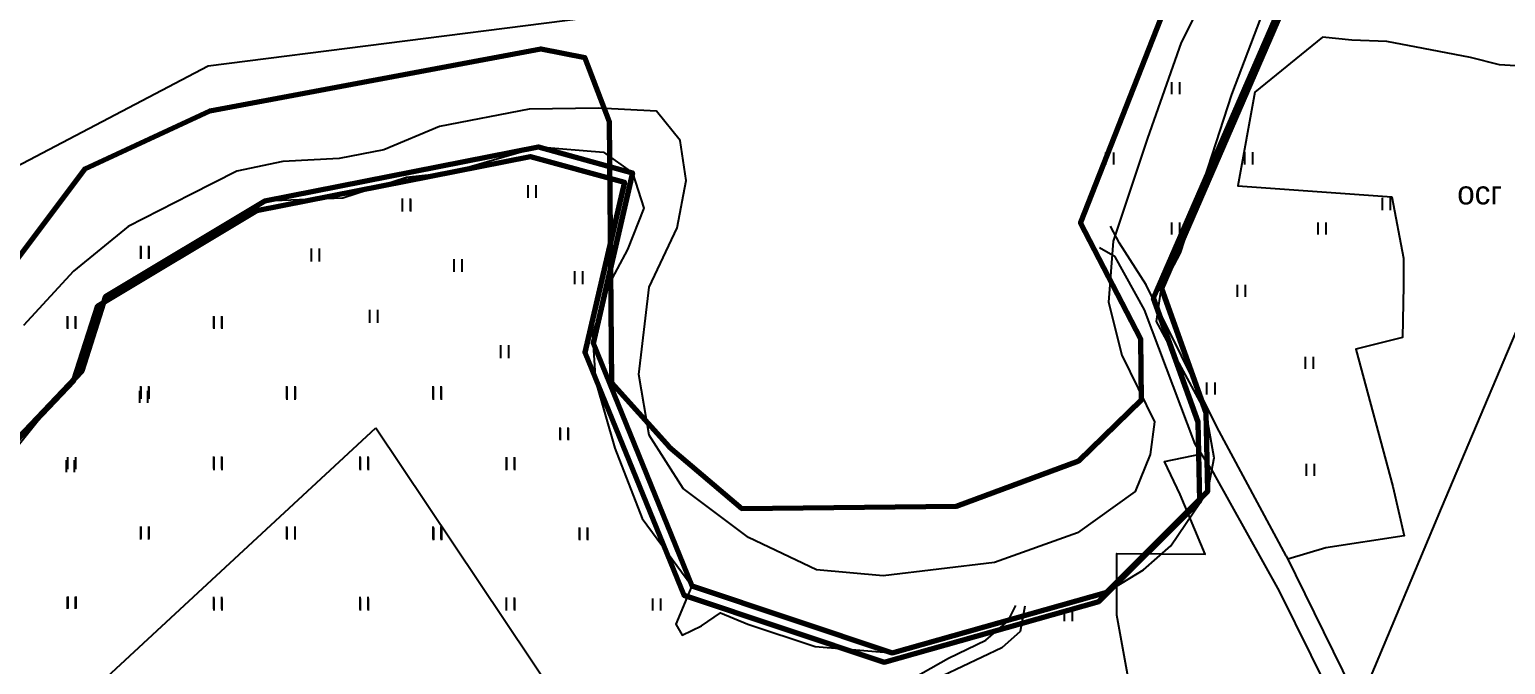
# Model space of a CAD drawing. Header units: millimetres. Extents: x 1379499 to 1411715, y 5652947 to 5671991.
# Drawn here: x 1403569 to 1404009.4, y 5660324.7 to 5660514.3 of the extents above; entities that cross this region are included whole.
import ezdxf

# ---------------------------------------------------------------- set-up
doc = ezdxf.new("R2010")
doc.units = ezdxf.units.MM
doc.layers.add('_5Інше', color=252, linetype='Continuous', lineweight=25)
for name, color, linetype in [('вулиці', 7, 'Continuous'), ('межа по генплану', 7, 'Continuous'), ('на область', 5, 'Continuous')]:
    doc.layers.add(name, color=color, linetype=linetype)
picture_1 = doc.add_image_def('image1.bmp', size_in_pixel=(3370, 2384))

# ---------------------------------------------------------------- blocks, each defined once
blk = doc.blocks.new('Турія')
at = {"layer": '_5Інше', "color": 5}
for points in [[(47422.7, 27342.38), (47433.62, 27356.14), (47444.06, 27367.53), (47451.18, 27389.83), (47459.73, 27395.52), (47481.09, 27406.91), (47498.65, 27418.29), (47521.91, 27419.24), (47540.9, 27425.41), (47553.71, 27426.83), (47580.29, 27434.43), (47599.69, 27432.92), (47608.3, 27426.7), (47611.65, 27416.19), (47606.86, 27403.76), (47600.65, 27392.29), (47596.34, 27378.43), (47597.3, 27364.57), (47603.04, 27344.5), (47611.17, 27323.47), (47625.99, 27303.4), (47621.21, 27291.92), (47623.12, 27288.58), (47628.86, 27291.45), (47634.6, 27295.27), (47642.73, 27291.92), (47662.81, 27285.23), (47685.76, 27283.32), (47707.76, 27289.06), (47731.19, 27296.23), (47749.84, 27301.48), (47760.83, 27308.17), (47768.96, 27315.34), (47779.96, 27331.59), (47781.87, 27341.63), (47779.48, 27355.01), (47764.66, 27382.26), (47766.09, 27391.81), (47771.83, 27402.81), (47787.13, 27450.12), (47797.65, 27477.84)], [(47783.01, 27487.56), (47772.03, 27465.62), (47761.93, 27437.09), (47751.7, 27406.25), (47750.37, 27388.12), (47754.35, 27372.21), (47764.08, 27352.32), (47762.76, 27342.59), (47758.33, 27331.54), (47741.08, 27319.16), (47716.32, 27310.32), (47683.14, 27306.34), (47663.24, 27308.11), (47642.9, 27317.83), (47623.44, 27332.42), (47613.26, 27348.34), (47610.17, 27366.46), (47613.26, 27392.55), (47621.67, 27410.23), (47624.32, 27424.37), (47622.55, 27436.31), (47615.47, 27445.15), (47598.23, 27446.04), (47577.44, 27445.67), (47550.71, 27440.58), (47534.16, 27433.58), (47520.8, 27431.03), (47503.93, 27430.08), (47490.24, 27427.22), (47476.56, 27420.22), (47457.78, 27410.68), (47441.55, 27397.32), (47426.6, 27381.1)]]:
    blk.add_lwpolyline(points, dxfattribs=at)
blk = doc.blocks.new('ТуріяПрибер')
at = {"layer": '_5Інше', "color": 160}
for points in [[(47740, 27508), (47474, 27474), (47179, 27319), (46966, 26847), (47023, 26821), (47000, 26754), (46939, 26743), (46974, 26633), (46879, 26481), (46913, 26470), (46880, 26373), (46921, 26348)], [(46768, 24208), (46922, 24778), (46918, 24781), (46924, 24984), (46963, 24986), (46960, 25058), (46917, 25059), (46916, 25122), (47042, 25306), (47065, 25943), (47093, 25540), (47164, 25902), (47092, 25992), (47088, 26106), (46993, 26442), (47127, 26627), (47198, 27064), (47524, 27366), (47631, 27206), (47810, 27266), (47842, 27342), (47995, 27705)]]:
    blk.add_lwpolyline(points, dxfattribs=at)

msp = doc.modelspace()

# ---------------------------------------------------------------- linework, layer by layer
at = {"layer": 'вулиці', "color": 7}
for p, q in [((1403909.85, 5660495.01), (1403909.85, 5660498.61)), ((1403912.25, 5660495.01), (1403912.25, 5660498.61)), ((1403890.16, 5660474), (1403890.16, 5660477.6)), ((1403892.56, 5660474), (1403892.56, 5660477.6)), ((1403931.67, 5660474.05), (1403931.67, 5660477.65)), ((1403934.07, 5660474.05), (1403934.07, 5660477.65)), ((1403972.71, 5660460.41), (1403972.71, 5660464.01)), ((1403975.11, 5660460.41), (1403975.11, 5660464.01)), ((1403909.88, 5660453.08), (1403909.88, 5660456.68)), ((1403912.28, 5660453.08), (1403912.28, 5660456.68)), ((1403953.52, 5660453.08), (1403953.52, 5660456.68)), ((1403953.52, 5660453.08), (1403953.52, 5660456.68)), ((1403955.92, 5660453.08), (1403955.92, 5660456.68)), ((1403955.92, 5660453.08), (1403955.92, 5660456.68)), ((1403929.49, 5660434.45), (1403929.49, 5660438.05)), ((1403929.49, 5660434.45), (1403929.49, 5660438.05)), ((1403931.89, 5660434.45), (1403931.89, 5660438.05)), ((1403931.89, 5660434.45), (1403931.89, 5660438.05)), ((1403949.73, 5660412.95), (1403949.73, 5660416.55)), ((1403949.73, 5660412.95), (1403949.73, 5660416.55)), ((1403952.13, 5660412.95), (1403952.13, 5660416.55)), ((1403952.13, 5660412.95), (1403952.13, 5660416.55)), ((1403920.35, 5660405.29), (1403920.35, 5660408.89)), ((1403920.35, 5660405.29), (1403920.35, 5660408.89)), ((1403922.75, 5660405.29), (1403922.75, 5660408.89)), ((1403922.75, 5660405.29), (1403922.75, 5660408.89)), ((1403950.01, 5660380.99), (1403950.01, 5660384.59)), ((1403950.01, 5660380.99), (1403950.01, 5660384.59)), ((1403952.41, 5660380.99), (1403952.41, 5660384.59)), ((1403952.41, 5660380.99), (1403952.41, 5660384.59))]:
    msp.add_line(p, q, dxfattribs=at)
at = {"layer": 'вулиці', "color": 7, "lineweight": -2}
for p, q in [((1403717.79, 5660464.25), (1403717.79, 5660467.85)), ((1403717.84, 5660464.01), (1403717.84, 5660467.61)), ((1403720.19, 5660464.25), (1403720.19, 5660467.85)), ((1403720.24, 5660464.01), (1403720.24, 5660467.61)), ((1403680.31, 5660460.22), (1403680.31, 5660463.82)), ((1403680.35, 5660459.98), (1403680.35, 5660463.58)), ((1403682.71, 5660460.22), (1403682.71, 5660463.82)), ((1403682.75, 5660459.98), (1403682.75, 5660463.58)), ((1403602.2, 5660446.08), (1403602.2, 5660449.68)), ((1403602.25, 5660445.84), (1403602.25, 5660449.44)), ((1403602.25, 5660445.84), (1403602.25, 5660449.44)), ((1403602.3, 5660445.96), (1403602.3, 5660449.56)), ((1403604.6, 5660446.08), (1403604.6, 5660449.68)), ((1403604.65, 5660445.84), (1403604.65, 5660449.44)), ((1403604.65, 5660445.84), (1403604.65, 5660449.44)), ((1403604.7, 5660445.96), (1403604.7, 5660449.56)), ((1403653.11, 5660445.33), (1403653.11, 5660448.93)), ((1403653.16, 5660445.09), (1403653.16, 5660448.69)), ((1403655.51, 5660445.33), (1403655.51, 5660448.93)), ((1403655.56, 5660445.09), (1403655.56, 5660448.69)), ((1403695.7, 5660442.18), (1403695.7, 5660445.78)), ((1403695.75, 5660441.94), (1403695.75, 5660445.54)), ((1403698.1, 5660442.18), (1403698.1, 5660445.78)), ((1403698.15, 5660441.94), (1403698.15, 5660445.54)), ((1403731.71, 5660438.52), (1403731.71, 5660442.12)), ((1403731.75, 5660438.28), (1403731.75, 5660441.88)), ((1403734.11, 5660438.52), (1403734.11, 5660442.12)), ((1403734.15, 5660438.28), (1403734.15, 5660441.88)), ((1403670.54, 5660427), (1403670.54, 5660430.6)), ((1403670.59, 5660426.76), (1403670.59, 5660430.36)), ((1403672.94, 5660427), (1403672.94, 5660430.6)), ((1403672.99, 5660426.76), (1403672.99, 5660430.36)), ((1403580.38, 5660425.13), (1403580.38, 5660428.73)), ((1403580.38, 5660425.13), (1403580.38, 5660428.73)), ((1403580.43, 5660424.89), (1403580.43, 5660428.49)), ((1403580.43, 5660424.89), (1403580.43, 5660428.49)), ((1403580.43, 5660424.89), (1403580.43, 5660428.49)), ((1403580.48, 5660425.01), (1403580.48, 5660428.61)), ((1403582.78, 5660425.13), (1403582.78, 5660428.73)), ((1403582.78, 5660425.13), (1403582.78, 5660428.73)), ((1403582.83, 5660424.89), (1403582.83, 5660428.49)), ((1403582.83, 5660424.89), (1403582.83, 5660428.49)), ((1403582.83, 5660424.89), (1403582.83, 5660428.49)), ((1403582.83, 5660424.89), (1403582.83, 5660428.49)), ((1403582.88, 5660425.01), (1403582.88, 5660428.61)), ((1403624.02, 5660425.13), (1403624.02, 5660428.73)), ((1403624.07, 5660424.89), (1403624.07, 5660428.49)), ((1403624.07, 5660424.89), (1403624.07, 5660428.49)), ((1403624.07, 5660424.89), (1403624.07, 5660428.49)), ((1403624.12, 5660425.01), (1403624.12, 5660428.61)), ((1403624.12, 5660425.01), (1403624.12, 5660428.61)), ((1403626.42, 5660425.13), (1403626.42, 5660428.73)), ((1403626.47, 5660424.89), (1403626.47, 5660428.49)), ((1403626.47, 5660424.89), (1403626.47, 5660428.49)), ((1403626.47, 5660424.89), (1403626.47, 5660428.49)), ((1403626.52, 5660425.01), (1403626.52, 5660428.61)), ((1403626.52, 5660425.01), (1403626.52, 5660428.61)), ((1403709.61, 5660416.45), (1403709.61, 5660420.05)), ((1403709.66, 5660416.21), (1403709.66, 5660419.81)), ((1403712.01, 5660416.45), (1403712.01, 5660420.05)), ((1403712.06, 5660416.21), (1403712.06, 5660419.81)), ((1403602.2, 5660404.17), (1403602.2, 5660407.77)), ((1403602.2, 5660404.17), (1403602.2, 5660407.77)), ((1403602.3, 5660404.05), (1403602.3, 5660407.65)), ((1403604.6, 5660404.17), (1403604.6, 5660407.77)), ((1403604.6, 5660404.17), (1403604.6, 5660407.77)), ((1403604.7, 5660404.05), (1403604.7, 5660407.65)), ((1403645.84, 5660404.17), (1403645.84, 5660407.77)), ((1403645.84, 5660404.17), (1403645.84, 5660407.77)), ((1403645.89, 5660403.93), (1403645.89, 5660407.53)), ((1403645.89, 5660403.93), (1403645.89, 5660407.53)), ((1403645.93, 5660403.69), (1403645.93, 5660407.29)), ((1403645.94, 5660404.05), (1403645.94, 5660407.65)), ((1403648.24, 5660404.17), (1403648.24, 5660407.77)), ((1403648.24, 5660404.17), (1403648.24, 5660407.77)), ((1403648.29, 5660403.93), (1403648.29, 5660407.53)), ((1403648.29, 5660403.93), (1403648.29, 5660407.53)), ((1403648.33, 5660403.69), (1403648.33, 5660407.29)), ((1403648.34, 5660404.05), (1403648.34, 5660407.65)), ((1403689.48, 5660404.17), (1403689.48, 5660407.77)), ((1403689.48, 5660404.17), (1403689.48, 5660407.77)), ((1403689.52, 5660403.93), (1403689.52, 5660407.53)), ((1403689.52, 5660403.93), (1403689.52, 5660407.53)), ((1403689.57, 5660404.05), (1403689.57, 5660407.65)), ((1403689.57, 5660403.69), (1403689.57, 5660407.29)), ((1403691.88, 5660404.17), (1403691.88, 5660407.77)), ((1403691.88, 5660404.17), (1403691.88, 5660407.77)), ((1403691.92, 5660403.93), (1403691.92, 5660407.53)), ((1403691.92, 5660403.93), (1403691.92, 5660407.53)), ((1403691.97, 5660404.05), (1403691.97, 5660407.65)), ((1403691.97, 5660403.69), (1403691.97, 5660407.29)), ((1403601.93, 5660402.85), (1403601.93, 5660406.45)), ((1403601.93, 5660402.85), (1403601.93, 5660406.45)), ((1403604.33, 5660402.85), (1403604.33, 5660406.45)), ((1403604.33, 5660402.85), (1403604.33, 5660406.45)), ((1403727.37, 5660391.91), (1403727.37, 5660395.51)), ((1403727.42, 5660391.67), (1403727.42, 5660395.27)), ((1403729.77, 5660391.91), (1403729.77, 5660395.51)), ((1403729.82, 5660391.67), (1403729.82, 5660395.27)), ((1403580.06, 5660382.14), (1403580.06, 5660385.74)), ((1403580.06, 5660382.14), (1403580.06, 5660385.74)), ((1403580.43, 5660382.98), (1403580.43, 5660386.58)), ((1403580.43, 5660382.98), (1403580.43, 5660386.58)), ((1403582.46, 5660382.14), (1403582.46, 5660385.74)), ((1403582.46, 5660382.14), (1403582.46, 5660385.74)), ((1403582.83, 5660382.98), (1403582.83, 5660386.58)), ((1403582.83, 5660382.98), (1403582.83, 5660386.58)), ((1403624.02, 5660383.22), (1403624.02, 5660386.82)), ((1403624.07, 5660382.98), (1403624.07, 5660386.58)), ((1403624.07, 5660382.98), (1403624.07, 5660386.58)), ((1403624.11, 5660382.74), (1403624.11, 5660386.34)), ((1403626.42, 5660383.22), (1403626.42, 5660386.82)), ((1403626.47, 5660382.98), (1403626.47, 5660386.58)), ((1403626.47, 5660382.98), (1403626.47, 5660386.58)), ((1403626.51, 5660382.74), (1403626.51, 5660386.34)), ((1403626.51, 5660382.74), (1403626.51, 5660386.34)), ((1403667.66, 5660383.22), (1403667.66, 5660386.82)), ((1403667.71, 5660382.98), (1403667.71, 5660386.58)), ((1403667.71, 5660382.98), (1403667.71, 5660386.58)), ((1403667.75, 5660382.74), (1403667.75, 5660386.34)), ((1403667.75, 5660382.74), (1403667.75, 5660386.34)), ((1403667.8, 5660382.86), (1403667.8, 5660386.46)), ((1403670.06, 5660383.22), (1403670.06, 5660386.82)), ((1403670.11, 5660382.98), (1403670.11, 5660386.58)), ((1403670.11, 5660382.98), (1403670.11, 5660386.58)), ((1403670.15, 5660382.74), (1403670.15, 5660386.34)), ((1403670.15, 5660382.74), (1403670.15, 5660386.34)), ((1403670.2, 5660382.86), (1403670.2, 5660386.46)), ((1403711.34, 5660382.98), (1403711.34, 5660386.58)), ((1403711.39, 5660382.74), (1403711.39, 5660386.34)), ((1403711.39, 5660382.74), (1403711.39, 5660386.34)), ((1403711.44, 5660382.86), (1403711.44, 5660386.46)), ((1403713.74, 5660382.98), (1403713.74, 5660386.58)), ((1403713.79, 5660382.74), (1403713.79, 5660386.34)), ((1403713.79, 5660382.74), (1403713.79, 5660386.34)), ((1403713.84, 5660382.86), (1403713.84, 5660386.46)), ((1403602.2, 5660362.26), (1403602.2, 5660365.86)), ((1403602.25, 5660362.02), (1403602.25, 5660365.62)), ((1403602.37, 5660362.34), (1403602.37, 5660365.94)), ((1403604.6, 5660362.26), (1403604.6, 5660365.86)), ((1403604.65, 5660362.02), (1403604.65, 5660365.62)), ((1403604.77, 5660362.34), (1403604.77, 5660365.94)), ((1403645.84, 5660362.26), (1403645.84, 5660365.86)), ((1403645.89, 5660362.02), (1403645.89, 5660365.62)), ((1403645.89, 5660362.02), (1403645.89, 5660365.62)), ((1403645.89, 5660362.02), (1403645.89, 5660365.62)), ((1403648.24, 5660362.26), (1403648.24, 5660365.86)), ((1403648.29, 5660362.02), (1403648.29, 5660365.62)), ((1403648.29, 5660362.02), (1403648.29, 5660365.62)), ((1403648.29, 5660362.02), (1403648.29, 5660365.62)), ((1403689.48, 5660362.26), (1403689.48, 5660365.86)), ((1403689.52, 5660362.02), (1403689.52, 5660365.62)), ((1403689.52, 5660362.02), (1403689.52, 5660365.62)), ((1403689.52, 5660362.02), (1403689.52, 5660365.62)), ((1403689.57, 5660361.78), (1403689.57, 5660365.38)), ((1403689.62, 5660361.91), (1403689.62, 5660365.51)), ((1403691.88, 5660362.26), (1403691.88, 5660365.86)), ((1403691.92, 5660362.02), (1403691.92, 5660365.62)), ((1403691.92, 5660362.02), (1403691.92, 5660365.62)), ((1403691.92, 5660362.02), (1403691.92, 5660365.62)), ((1403691.97, 5660361.78), (1403691.97, 5660365.38)), ((1403692.02, 5660361.91), (1403692.02, 5660365.51)), ((1403733.16, 5660362.02), (1403733.16, 5660365.62)), ((1403733.16, 5660362.02), (1403733.16, 5660365.62)), ((1403733.16, 5660362.02), (1403733.16, 5660365.62)), ((1403733.21, 5660361.78), (1403733.21, 5660365.38)), ((1403733.26, 5660361.91), (1403733.26, 5660365.51)), ((1403735.56, 5660362.02), (1403735.56, 5660365.62)), ((1403735.56, 5660362.02), (1403735.56, 5660365.62)), ((1403735.56, 5660362.02), (1403735.56, 5660365.62)), ((1403735.56, 5660362.02), (1403735.56, 5660365.62)), ((1403735.61, 5660361.78), (1403735.61, 5660365.38)), ((1403735.66, 5660361.91), (1403735.66, 5660365.51)), ((1403580.38, 5660341.31), (1403580.38, 5660344.91)), ((1403580.55, 5660341.38), (1403580.55, 5660344.98)), ((1403582.78, 5660341.31), (1403582.78, 5660344.91)), ((1403582.95, 5660341.38), (1403582.95, 5660344.98)), ((1403624.02, 5660341.31), (1403624.02, 5660344.91)), ((1403624.11, 5660340.83), (1403624.11, 5660344.43)), ((1403626.42, 5660341.31), (1403626.42, 5660344.91)), ((1403626.51, 5660340.83), (1403626.51, 5660344.43)), ((1403667.66, 5660341.31), (1403667.66, 5660344.91)), ((1403667.71, 5660341.07), (1403667.71, 5660344.67)), ((1403667.75, 5660340.83), (1403667.75, 5660344.43)), ((1403670.06, 5660341.31), (1403670.06, 5660344.91)), ((1403670.11, 5660341.07), (1403670.11, 5660344.67)), ((1403670.15, 5660340.83), (1403670.15, 5660344.43)), ((1403711.34, 5660341.07), (1403711.34, 5660344.67)), ((1403711.39, 5660340.83), (1403711.39, 5660344.43)), ((1403713.74, 5660341.07), (1403713.74, 5660344.67)), ((1403713.79, 5660340.83), (1403713.79, 5660344.43)), ((1403755.03, 5660340.83), (1403755.03, 5660344.43)), ((1403755.03, 5660340.83), (1403755.03, 5660344.43)), ((1403757.43, 5660340.83), (1403757.43, 5660344.43)), ((1403757.43, 5660340.83), (1403757.43, 5660344.43)), ((1403877.82, 5660337.59), (1403877.82, 5660341.19)), ((1403880.22, 5660337.59), (1403880.22, 5660341.19))]:
    msp.add_line(p, q, dxfattribs=at)
at = {"layer": 'вулиці', "color": 7}
for points in [[(1404040.1, 5660495.78), (1404038.28, 5660501.24), (1404028.06, 5660502.5), (1404007.62, 5660503.75), (1403998.94, 5660505.99), (1403984.94, 5660508.65), (1403974.02, 5660510.75), (1403963.6, 5660511.16), (1403954.78, 5660512), (1403934.62, 5660495.64), (1403929.58, 5660467.67), (1403975.53, 5660464.39), (1403979.03, 5660446.07), (1403979.03, 5660437.81), (1403978.71, 5660422.31), (1403964.76, 5660418.83), (1403975.85, 5660377.81), (1403979.15, 5660363.09), (1403955.83, 5660359.57), (1403944.44, 5660356.1)], [(1404032.49, 5660193.72), (1404005.79, 5660235.23), (1403976.03, 5660281.34), (1403960.91, 5660308.32), (1403942.04, 5660346.62), (1403922.48, 5660381.64), (1403916.84, 5660390.53), (1403901.74, 5660430.61), (1403892.91, 5660446.39), (1403888.32, 5660449.11)], [(1403943.95, 5660357.11), (1403969.15, 5660305.87), (1403994.58, 5660260.14), (1404024.1, 5660218.62), (1404048.84, 5660180.19), (1404063.19, 5660158.46), (1404073.93, 5660143.57), (1404079.51, 5660139.82), (1404117.76, 5660137.45), (1404169.6, 5660131.78), (1404192.18, 5660126.91), (1404194.52, 5660129.75), (1404202.59, 5660148.43), (1404208.06, 5660156.61), (1404210.71, 5660155.49), (1404209.39, 5660150.1), (1404196.87, 5660127.21), (1404226.19, 5660118.04), (1404247.62, 5660107.42), (1404257.41, 5660101.85), (1404271.51, 5660097.98), (1404291.73, 5660096.96), (1404298.12, 5660097.07)], [(1403866.01, 5660342.09), (1403864.62, 5660334.5), (1403859.17, 5660329.68), (1403841.57, 5660321.31)]]:
    msp.add_lwpolyline(points, dxfattribs=at)
at = {"layer": 'вулиці', "color": 7, "lineweight": -2}
for points in [[(1403943.95, 5660357.11), (1403923.26, 5660395.63), (1403902.19, 5660438.12), (1403894.24, 5660450.56), (1403891.53, 5660455.55)], [(1403855.08, 5660264.44), (1403910.06, 5660290.75), (1403897.07, 5660319.67), (1403893.42, 5660339.38), (1403893.42, 5660357.81), (1403919.86, 5660357.68), (1403912.37, 5660375.46), (1403907.67, 5660385.29), (1403918.72, 5660387.57)], [(1403825.16, 5660316.33), (1403843.25, 5660326.6), (1403854.36, 5660331.95), (1403861.04, 5660337.75), (1403863.35, 5660342.28)]]:
    msp.add_lwpolyline(points, dxfattribs=at)
at = {"layer": 'межа по генплану', "color": 3, "lineweight": 70}
msp.add_lwpolyline([(1403524.78, 5660391.65), (1403585.51, 5660472.68), (1403622.83, 5660490.01), (1403721.62, 5660508.57), (1403734.69, 5660505.97), (1403741.98, 5660486.97), (1403742.67, 5660408.78), (1403759.9, 5660389.73), (1403781.54, 5660371.26), (1403845.66, 5660371.99), (1403882.12, 5660385.48), (1403900.8, 5660403.77), (1403900.65, 5660421.85), (1403882.66, 5660456.54), (1403920.12, 5660552.12)], dxfattribs=at)
at = {"layer": 'межа по генплану', "color": 5, "lineweight": 70}
msp.add_lwpolyline([(1403553.81, 5660379.65), (1403582.29, 5660409.54), (1403589.41, 5660431.84), (1403636.87, 5660460.31), (1403718.52, 5660476.44), (1403746.52, 5660468.72), (1403734.75, 5660417.84), (1403764.22, 5660345.41), (1403823.99, 5660325.34), (1403888.06, 5660343.5), (1403918.19, 5660373.61), (1403917.71, 5660397.03), (1403904.44, 5660434.05), (1403945.01, 5660527.5)], dxfattribs=at)
at = {"layer": 'межа по генплану', "color": 1, "lineweight": 70}
msp.add_lwpolyline([(1403556.21, 5660382.45), (1403584.69, 5660412.35), (1403591.81, 5660434.65), (1403639.28, 5660463.11), (1403720.93, 5660479.24), (1403748.93, 5660471.52), (1403737.16, 5660420.64), (1403766.62, 5660348.21), (1403826.39, 5660328.14), (1403890.47, 5660346.3), (1403920.59, 5660376.41), (1403920.11, 5660399.83), (1403906.84, 5660436.85), (1403947.41, 5660530.31)], dxfattribs=at)

# ---------------------------------------------------------------- block references
at = {"layer": 'вулиці', "color": 7}
for name, p in [('ТуріяПрибер', (1356148.37, 5633029.35)), ('Турія', (1356140.63, 5633044.82))]:
    msp.add_blockref(name, p, dxfattribs=at)

# ---------------------------------------------------------------- texts
msp.add_text('осг', height=7, dxfattribs=at).set_placement((1403995.03, 5660462.09))

# ---------------------------------------------------------------- pictures from other files: only their frames are drawn
at = {"layer": 'на область', "color": 7, "lineweight": -2}
image = msp.add_image(picture_1, insert=(1395288.55, 5652947.02), size_in_units=(16426, 11620.05), dxfattribs=at)
image.dxf.flags = 7

doc.saveas('drawing.dxf')
